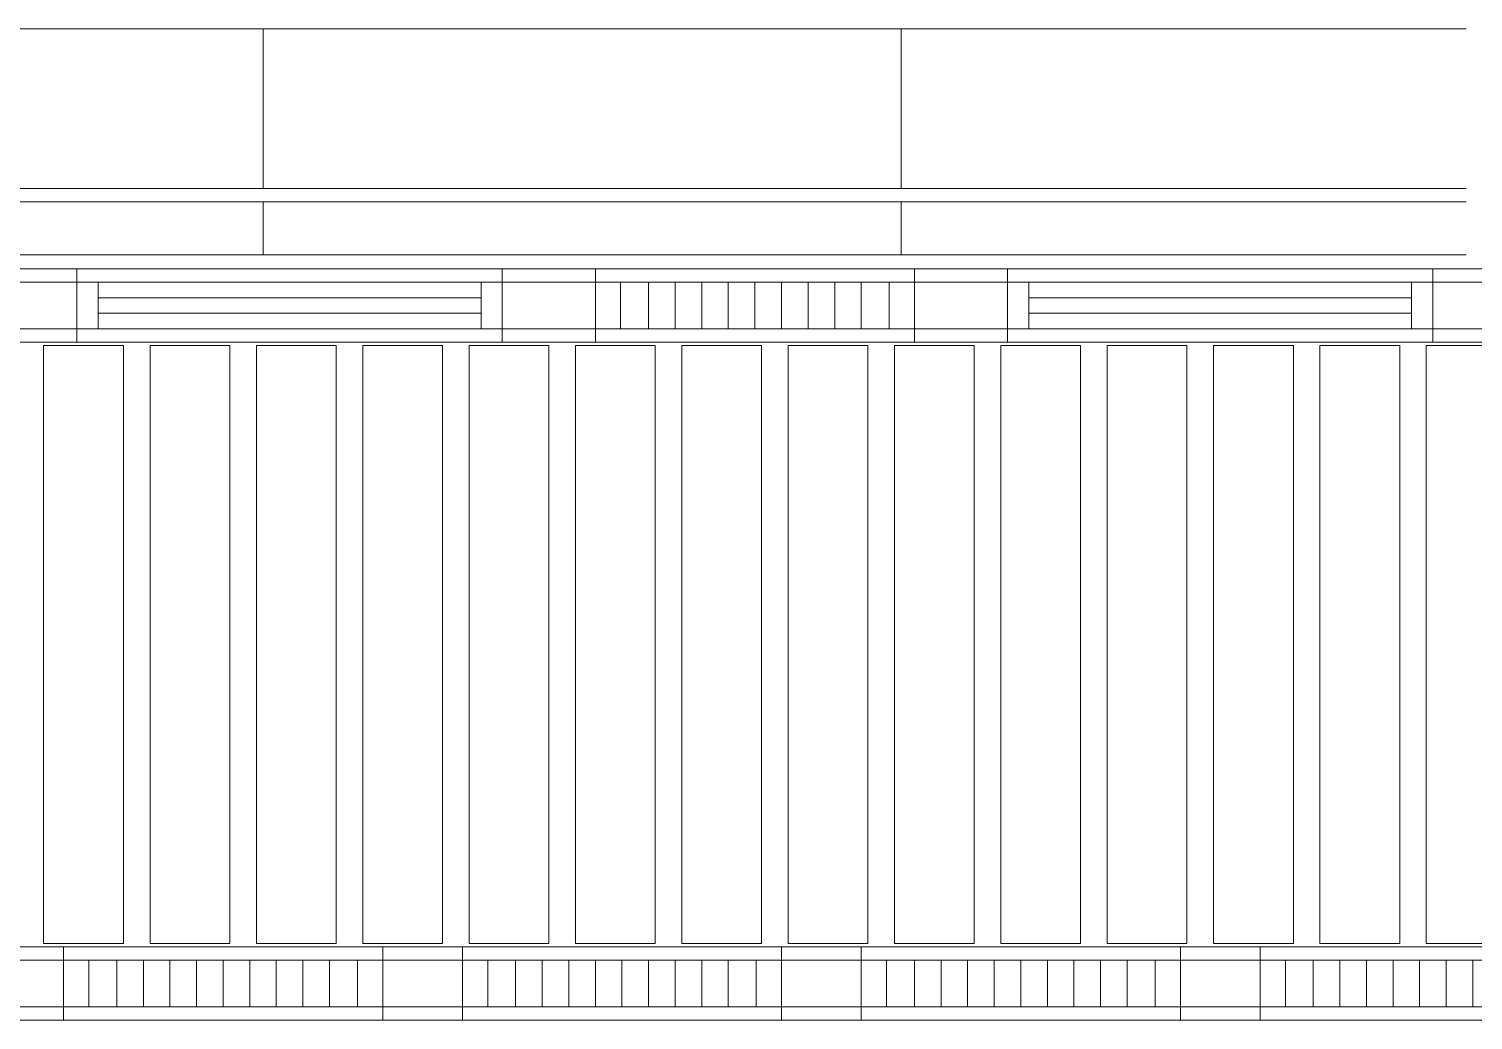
# Model space of a CAD drawing. Header units: millimetres. Extents: x -962357 to -591296, y -223672 to 59420.
# Drawn here: x -831061 to -825629, y -153429 to -149702 of the extents above; entities that cross this region are included whole.
import ezdxf

# ---------------------------------------------------------------- set-up
doc = ezdxf.new("R2010")
doc.units = ezdxf.units.MM
doc.linetypes.add('DPA_Hidden 50', pattern=[3, 2, -1])
doc.layers.add('A-GLAZ-CURT', color=2, linetype='Continuous', lineweight=9)

# ---------------------------------------------------------------- blocks, each defined once
blk = doc.blocks.new('DPA_CP_Metal Ceiling Panel - Vertical Panel with Gap-11114031-4160-01 UPPER PLATFORM LEVEL - REFLECTED CEILING PLAN')
at = {"layer": 'A-GLAZ-CURT'}
for p, q in [((-849807.4, 2689), (-849807.4, 439)), ((-849507.4, 2689), (-849807.4, 2689)), ((-849507.4, 2689), (-849807.4, 2689)), ((-849807.4, 2689), (-849807.4, 439)), ((-849807.4, 439), (-849807.4, 2689)), ((-849807.4, 2689), (-849507.4, 2689)), ((-849507.4, 2689), (-849507.4, 439)), ((-849507.4, 439), (-849507.4, 2689)), ((-849507.4, 2689), (-849507.4, 439)), ((-849507.4, 439), (-849807.4, 439)), ((-849807.4, 439), (-849507.4, 439)), ((-849507.4, 439), (-849807.4, 439))]:
    blk.add_line(p, q, dxfattribs=at)
blk = doc.blocks.new('System Panel - DPA-AR_Metal Ceiling Rectangular Panel-13139259-4160-01 UPPER PLATFORM LEVEL - REFLECTED CEILING PLAN')
at = {"layer": 'A-GLAZ-CURT'}
for p, q in [((-741107.4, 4129), (-743507.4, 4129)), ((-743507.4, 4129), (-743507.4, 3929)), ((-743507.4, 3929), (-743507.4, 4129)), ((-743507.4, 4129), (-741107.4, 4129)), ((-741107.4, 3929), (-741107.4, 4129)), ((-741107.4, 4129), (-741107.4, 3929)), ((-743507.4, 3929), (-741107.4, 3929)), ((-741107.4, 3929), (-743507.4, 3929))]:
    blk.add_line(p, q, dxfattribs=at)
blk = doc.blocks.new('System Panel - DPA-AR_Metal Ceiling Rectangular Panel-V28-4160-01 UPPER PLATFORM LEVEL - REFLECTED CEILING PLAN')
at = {"layer": 'A-GLAZ-CURT'}
for p, q in [((-825657.4, 3229), (-827782.3, 3229)), ((-827782.3, 3229), (-827782.3, 3029)), ((-827782.3, 3029), (-827782.3, 3229)), ((-827782.3, 3229), (-825657.4, 3229)), ((-827782.3, 3029), (-825657.3, 3029)), ((-825657.3, 3029), (-827782.3, 3029))]:
    blk.add_line(p, q, dxfattribs=at)
blk = doc.blocks.new('System Panel - DPA-AR_Metal Ceiling Rectangular Panel-13139299-4160-01 UPPER PLATFORM LEVEL - REFLECTED CEILING PLAN')
at = {"layer": 'A-GLAZ-CURT'}
for p, q in [((-818782.4, 3879), (-821182.4, 3879)), ((-821182.4, 3879), (-821182.4, 3279)), ((-821182.4, 3279), (-821182.4, 3879)), ((-821182.4, 3879), (-818782.4, 3879)), ((-818782.4, 3279), (-818782.4, 3879)), ((-818782.4, 3879), (-818782.4, 3279)), ((-821182.4, 3279), (-818782.4, 3279)), ((-818782.4, 3279), (-821182.4, 3279))]:
    blk.add_line(p, q, dxfattribs=at)
blk = doc.blocks.new('System Panel - DPA-AR_Metal Ceiling Rectangular Panel-V29-4160-01 UPPER PLATFORM LEVEL - REFLECTED CEILING PLAN')
at = {"layer": 'A-GLAZ-CURT'}
for p, q in [((-825657.4, 3879), (-827782.3, 3879)), ((-827782.3, 3879), (-827782.3, 3279)), ((-827782.3, 3279), (-827782.3, 3879)), ((-827782.3, 3879), (-825657.4, 3879)), ((-827782.3, 3279), (-825657.4, 3279)), ((-825657.4, 3279), (-827782.3, 3279))]:
    blk.add_line(p, q, dxfattribs=at)
blk = doc.blocks.new('DPA_CP_Metal Ceiling Luminaire2 - Linear Luminaire-12404975-4160-01 UPPER PLATFORM LEVEL - REFLECTED CEILING PLAN')
at = {"layer": 'A-GLAZ-CURT'}
for p, q in [((-786932.4, 2701.5), (-786932.4, 2976.5)), ((-786932.4, 2976.5), (-785732.4, 2976.5)), ((-786932.4, 2976.5), (-786932.4, 2701.5)), ((-785732.4, 2976.5), (-786932.4, 2976.5)), ((-786932.4, 2976.5), (-785732.4, 2976.5)), ((-786932.4, 2939), (-786932.4, 2701.5)), ((-785732.4, 2976.5), (-785732.4, 2701.5)), ((-785732.4, 2701.5), (-785732.4, 2976.5)), ((-785732.4, 2939), (-785732.4, 2701.5)), ((-786932.4, 2926.5), (-785732.4, 2926.5)), ((-786932.4, 2751.5), (-785732.4, 2751.5)), ((-785732.4, 2701.5), (-786932.4, 2701.5)), ((-785732.4, 2701.5), (-786932.4, 2701.5)), ((-786932.4, 2701.5), (-785732.4, 2701.5))]:
    blk.add_line(p, q, dxfattribs=at)
at = {"layer": 'A-GLAZ-CURT', "linetype": 'DPA_Hidden 50'}
for p, q in [((-786837.4, 2926.5), (-786837.4, 2751.5)), ((-786732.4, 2926.5), (-786732.4, 2751.5)), ((-786632.4, 2926.5), (-786632.4, 2751.5)), ((-786532.4, 2926.5), (-786532.4, 2751.5)), ((-786432.4, 2926.5), (-786432.4, 2751.5)), ((-786332.4, 2926.5), (-786332.4, 2751.5)), ((-786232.4, 2926.5), (-786232.4, 2751.5)), ((-786132.4, 2926.5), (-786132.4, 2751.5)), ((-786032.4, 2926.5), (-786032.4, 2751.5)), ((-785932.4, 2926.5), (-785932.4, 2751.5)), ((-785827.4, 2926.5), (-785827.4, 2751.5))]:
    blk.add_line(p, q, dxfattribs=at)
blk = doc.blocks.new('DPA_CP_Metal Ceiling Panel1 - Horizontal with Gap-13297912-4160-01 UPPER PLATFORM LEVEL - REFLECTED CEILING PLAN')
at = {"layer": 'A-GLAZ-CURT'}
for p, q in [((-786232.4, 151.5), (-786232.4, 426.5)), ((-786232.4, 151.5), (-786232.4, 426.5)), ((-786232.4, 426.5), (-785932.4, 426.5)), ((-786232.4, 426.5), (-785932.4, 426.5)), ((-786232.4, 151.5), (-786232.4, 426.5)), ((-785932.4, 151.5), (-785932.4, 426.5)), ((-785932.4, 426.5), (-785932.4, 151.5)), ((-785932.4, 426.5), (-785932.4, 151.5)), ((-786232.4, 376.5), (-785932.4, 376.5)), ((-786232.4, 201.5), (-785932.4, 201.5)), ((-786232.4, 151.5), (-785932.4, 151.5)), ((-785932.4, 151.5), (-786232.4, 151.5)), ((-785932.4, 151.5), (-786232.4, 151.5))]:
    blk.add_line(p, q, dxfattribs=at)
blk = doc.blocks.new('DPA_CP_Metal Ceiling Air Supply1 - Linear Diffuser Air Supply-12404980-4160-01 UPPER PLATFORM LEVEL - REFLECTED CEILING PLAN')
at = {"layer": 'A-GLAZ-CURT'}
for p, q in [((-788882.4, 2701.5), (-788882.4, 2976.5)), ((-788882.4, 2976.5), (-787282.4, 2976.5)), ((-788882.4, 2701.5), (-788882.4, 2976.5)), ((-788882.4, 2976.5), (-787282.4, 2976.5)), ((-788882.4, 2976.5), (-787282.4, 2976.5)), ((-788882.4, 2701.5), (-788882.4, 2976.5)), ((-787282.4, 2701.5), (-787282.4, 2976.5)), ((-787282.4, 2976.5), (-787282.4, 2701.5)), ((-787282.4, 2976.5), (-787282.4, 2701.5)), ((-787282.4, 2926.5), (-788882.4, 2926.5)), ((-788802.4, 2926.5), (-788802.4, 2751.5)), ((-787362.4, 2926.5), (-787362.4, 2751.5)), ((-787282.4, 2751.5), (-788882.4, 2751.5)), ((-788882.4, 2701.5), (-787282.4, 2701.5)), ((-787282.4, 2701.5), (-788882.4, 2701.5)), ((-787282.4, 2701.5), (-788882.4, 2701.5))]:
    blk.add_line(p, q, dxfattribs=at)
at = {"layer": 'A-GLAZ-CURT', "linetype": 'DPA_Hidden 50'}
for p, q in [((-787362.4, 2868.2), (-788802.4, 2868.2)), ((-787362.4, 2809.9), (-788802.4, 2809.9))]:
    blk.add_line(p, q, dxfattribs=at)
blk = doc.blocks.new('DPA_CP_Metal Ceiling Panel1 - Horizontal with Gap-16028279-4160-01 UPPER PLATFORM LEVEL - REFLECTED CEILING PLAN')
at = {"layer": 'A-GLAZ-CURT'}
for p, q in [((-787282.4, 2701.5), (-787282.4, 2976.5)), ((-787282.4, 2701.5), (-787282.4, 2976.5)), ((-787282.4, 2976.5), (-786932.4, 2976.5)), ((-787282.4, 2976.5), (-786932.4, 2976.5)), ((-787282.4, 2701.5), (-787282.4, 2976.5)), ((-786932.4, 2701.5), (-786932.4, 2976.5)), ((-786932.4, 2976.5), (-786932.4, 2701.5)), ((-786932.4, 2976.5), (-786932.4, 2701.5)), ((-787282.4, 2926.5), (-786932.4, 2926.5)), ((-787282.4, 2751.5), (-786932.4, 2751.5)), ((-787282.4, 2701.5), (-786932.4, 2701.5)), ((-786932.4, 2701.5), (-787282.4, 2701.5)), ((-786932.4, 2701.5), (-787282.4, 2701.5))]:
    blk.add_line(p, q, dxfattribs=at)
blk = doc.blocks.new('*U329')
at = {"layer": 'A-GLAZ-CURT'}
for name, p in [('System Panel - DPA-AR_Metal Ceiling Rectangular Panel-13139299-4160-01 UPPER PLATFORM LEVEL - REFLECTED CEILING PLAN', (733282.4, -3581)), ('System Panel - DPA-AR_Metal Ceiling Rectangular Panel-13139299-4160-01 UPPER PLATFORM LEVEL - REFLECTED CEILING PLAN', (735682.4, -3581)), ('System Panel - DPA-AR_Metal Ceiling Rectangular Panel-V29-4160-01 UPPER PLATFORM LEVEL - REFLECTED CEILING PLAN', (744682.4, -3581)), ('System Panel - DPA-AR_Metal Ceiling Rectangular Panel-13139259-4160-01 UPPER PLATFORM LEVEL - REFLECTED CEILING PLAN', (655607.4, -4481)), ('System Panel - DPA-AR_Metal Ceiling Rectangular Panel-13139259-4160-01 UPPER PLATFORM LEVEL - REFLECTED CEILING PLAN', (658007.4, -4481)), ('System Panel - DPA-AR_Metal Ceiling Rectangular Panel-V28-4160-01 UPPER PLATFORM LEVEL - REFLECTED CEILING PLAN', (744682.4, -3581)), ('DPA_CP_Metal Ceiling Panel1 - Horizontal with Gap-16028279-4160-01 UPPER PLATFORM LEVEL - REFLECTED CEILING PLAN', (700732.4, -3581)), ('DPA_CP_Metal Ceiling Panel1 - Horizontal with Gap-16028279-4160-01 UPPER PLATFORM LEVEL - REFLECTED CEILING PLAN', (700732.4, -3581)), ('DPA_CP_Metal Ceiling Air Supply1 - Linear Diffuser Air Supply-12404980-4160-01 UPPER PLATFORM LEVEL - REFLECTED CEILING PLAN', (702682.4, -3581)), ('DPA_CP_Metal Ceiling Air Supply1 - Linear Diffuser Air Supply-12404980-4160-01 UPPER PLATFORM LEVEL - REFLECTED CEILING PLAN', (702682.4, -3581)), ('DPA_CP_Metal Ceiling Panel1 - Horizontal with Gap-16028279-4160-01 UPPER PLATFORM LEVEL - REFLECTED CEILING PLAN', (702682.4, -3581)), ('DPA_CP_Metal Ceiling Panel1 - Horizontal with Gap-16028279-4160-01 UPPER PLATFORM LEVEL - REFLECTED CEILING PLAN', (702682.4, -3581)), ('DPA_CP_Metal Ceiling Luminaire2 - Linear Luminaire-12404975-4160-01 UPPER PLATFORM LEVEL - REFLECTED CEILING PLAN', (702682.4, -3581)), ('DPA_CP_Metal Ceiling Luminaire2 - Linear Luminaire-12404975-4160-01 UPPER PLATFORM LEVEL - REFLECTED CEILING PLAN', (702682.4, -3581)), ('DPA_CP_Metal Ceiling Panel1 - Horizontal with Gap-16028279-4160-01 UPPER PLATFORM LEVEL - REFLECTED CEILING PLAN', (704232.4, -3581)), ('DPA_CP_Metal Ceiling Panel1 - Horizontal with Gap-16028279-4160-01 UPPER PLATFORM LEVEL - REFLECTED CEILING PLAN', (704232.4, -3581)), ('DPA_CP_Metal Ceiling Air Supply1 - Linear Diffuser Air Supply-12404980-4160-01 UPPER PLATFORM LEVEL - REFLECTED CEILING PLAN', (706182.4, -3581)), ('DPA_CP_Metal Ceiling Air Supply1 - Linear Diffuser Air Supply-12404980-4160-01 UPPER PLATFORM LEVEL - REFLECTED CEILING PLAN', (706182.4, -3581)), ('DPA_CP_Metal Ceiling Panel1 - Horizontal with Gap-16028279-4160-01 UPPER PLATFORM LEVEL - REFLECTED CEILING PLAN', (706182.4, -3581)), ('DPA_CP_Metal Ceiling Panel1 - Horizontal with Gap-16028279-4160-01 UPPER PLATFORM LEVEL - REFLECTED CEILING PLAN', (706182.4, -3581)), ('DPA_CP_Metal Ceiling Panel - Vertical Panel with Gap-11114031-4160-01 UPPER PLATFORM LEVEL - REFLECTED CEILING PLAN', (763482.4, -3581)), ('DPA_CP_Metal Ceiling Panel - Vertical Panel with Gap-11114031-4160-01 UPPER PLATFORM LEVEL - REFLECTED CEILING PLAN', (763882.4, -3581)), ('DPA_CP_Metal Ceiling Panel - Vertical Panel with Gap-11114031-4160-01 UPPER PLATFORM LEVEL - REFLECTED CEILING PLAN', (764282.4, -3581)), ('DPA_CP_Metal Ceiling Panel - Vertical Panel with Gap-11114031-4160-01 UPPER PLATFORM LEVEL - REFLECTED CEILING PLAN', (764682.4, -3581)), ('DPA_CP_Metal Ceiling Panel - Vertical Panel with Gap-11114031-4160-01 UPPER PLATFORM LEVEL - REFLECTED CEILING PLAN', (765082.4, -3581)), ('DPA_CP_Metal Ceiling Panel - Vertical Panel with Gap-11114031-4160-01 UPPER PLATFORM LEVEL - REFLECTED CEILING PLAN', (765482.4, -3581)), ('DPA_CP_Metal Ceiling Panel - Vertical Panel with Gap-11114031-4160-01 UPPER PLATFORM LEVEL - REFLECTED CEILING PLAN', (765882.4, -3581)), ('DPA_CP_Metal Ceiling Panel - Vertical Panel with Gap-11114031-4160-01 UPPER PLATFORM LEVEL - REFLECTED CEILING PLAN', (766282.4, -3581)), ('DPA_CP_Metal Ceiling Panel - Vertical Panel with Gap-11114031-4160-01 UPPER PLATFORM LEVEL - REFLECTED CEILING PLAN', (766682.4, -3581)), ('DPA_CP_Metal Ceiling Panel - Vertical Panel with Gap-11114031-4160-01 UPPER PLATFORM LEVEL - REFLECTED CEILING PLAN', (767082.4, -3581)), ('DPA_CP_Metal Ceiling Panel - Vertical Panel with Gap-11114031-4160-01 UPPER PLATFORM LEVEL - REFLECTED CEILING PLAN', (767482.4, -3581)), ('DPA_CP_Metal Ceiling Panel - Vertical Panel with Gap-11114031-4160-01 UPPER PLATFORM LEVEL - REFLECTED CEILING PLAN', (767882.4, -3581)), ('DPA_CP_Metal Ceiling Panel - Vertical Panel with Gap-11114031-4160-01 UPPER PLATFORM LEVEL - REFLECTED CEILING PLAN', (768282.4, -3581)), ('DPA_CP_Metal Ceiling Panel - Vertical Panel with Gap-11114031-4160-01 UPPER PLATFORM LEVEL - REFLECTED CEILING PLAN', (768682.4, -3581)), ('DPA_CP_Metal Ceiling Panel1 - Horizontal with Gap-13297912-4160-01 UPPER PLATFORM LEVEL - REFLECTED CEILING PLAN', (699682.4, -3581)), ('DPA_CP_Metal Ceiling Luminaire2 - Linear Luminaire-12404975-4160-01 UPPER PLATFORM LEVEL - REFLECTED CEILING PLAN', (700682.4, -6131)), ('DPA_CP_Metal Ceiling Panel1 - Horizontal with Gap-13297912-4160-01 UPPER PLATFORM LEVEL - REFLECTED CEILING PLAN', (701182.4, -3581)), ('DPA_CP_Metal Ceiling Luminaire2 - Linear Luminaire-12404975-4160-01 UPPER PLATFORM LEVEL - REFLECTED CEILING PLAN', (702182.4, -6131)), ('DPA_CP_Metal Ceiling Panel1 - Horizontal with Gap-13297912-4160-01 UPPER PLATFORM LEVEL - REFLECTED CEILING PLAN', (702682.4, -3581)), ('DPA_CP_Metal Ceiling Luminaire2 - Linear Luminaire-12404975-4160-01 UPPER PLATFORM LEVEL - REFLECTED CEILING PLAN', (703682.4, -6131)), ('DPA_CP_Metal Ceiling Panel1 - Horizontal with Gap-13297912-4160-01 UPPER PLATFORM LEVEL - REFLECTED CEILING PLAN', (704182.4, -3581)), ('DPA_CP_Metal Ceiling Luminaire2 - Linear Luminaire-12404975-4160-01 UPPER PLATFORM LEVEL - REFLECTED CEILING PLAN', (705182.4, -6131))]:
    blk.add_blockref(name, p, dxfattribs=at)

msp = doc.modelspace()

# ---------------------------------------------------------------- block references
msp.add_blockref('*U329', (-744680, -150000))

doc.saveas('drawing.dxf')
